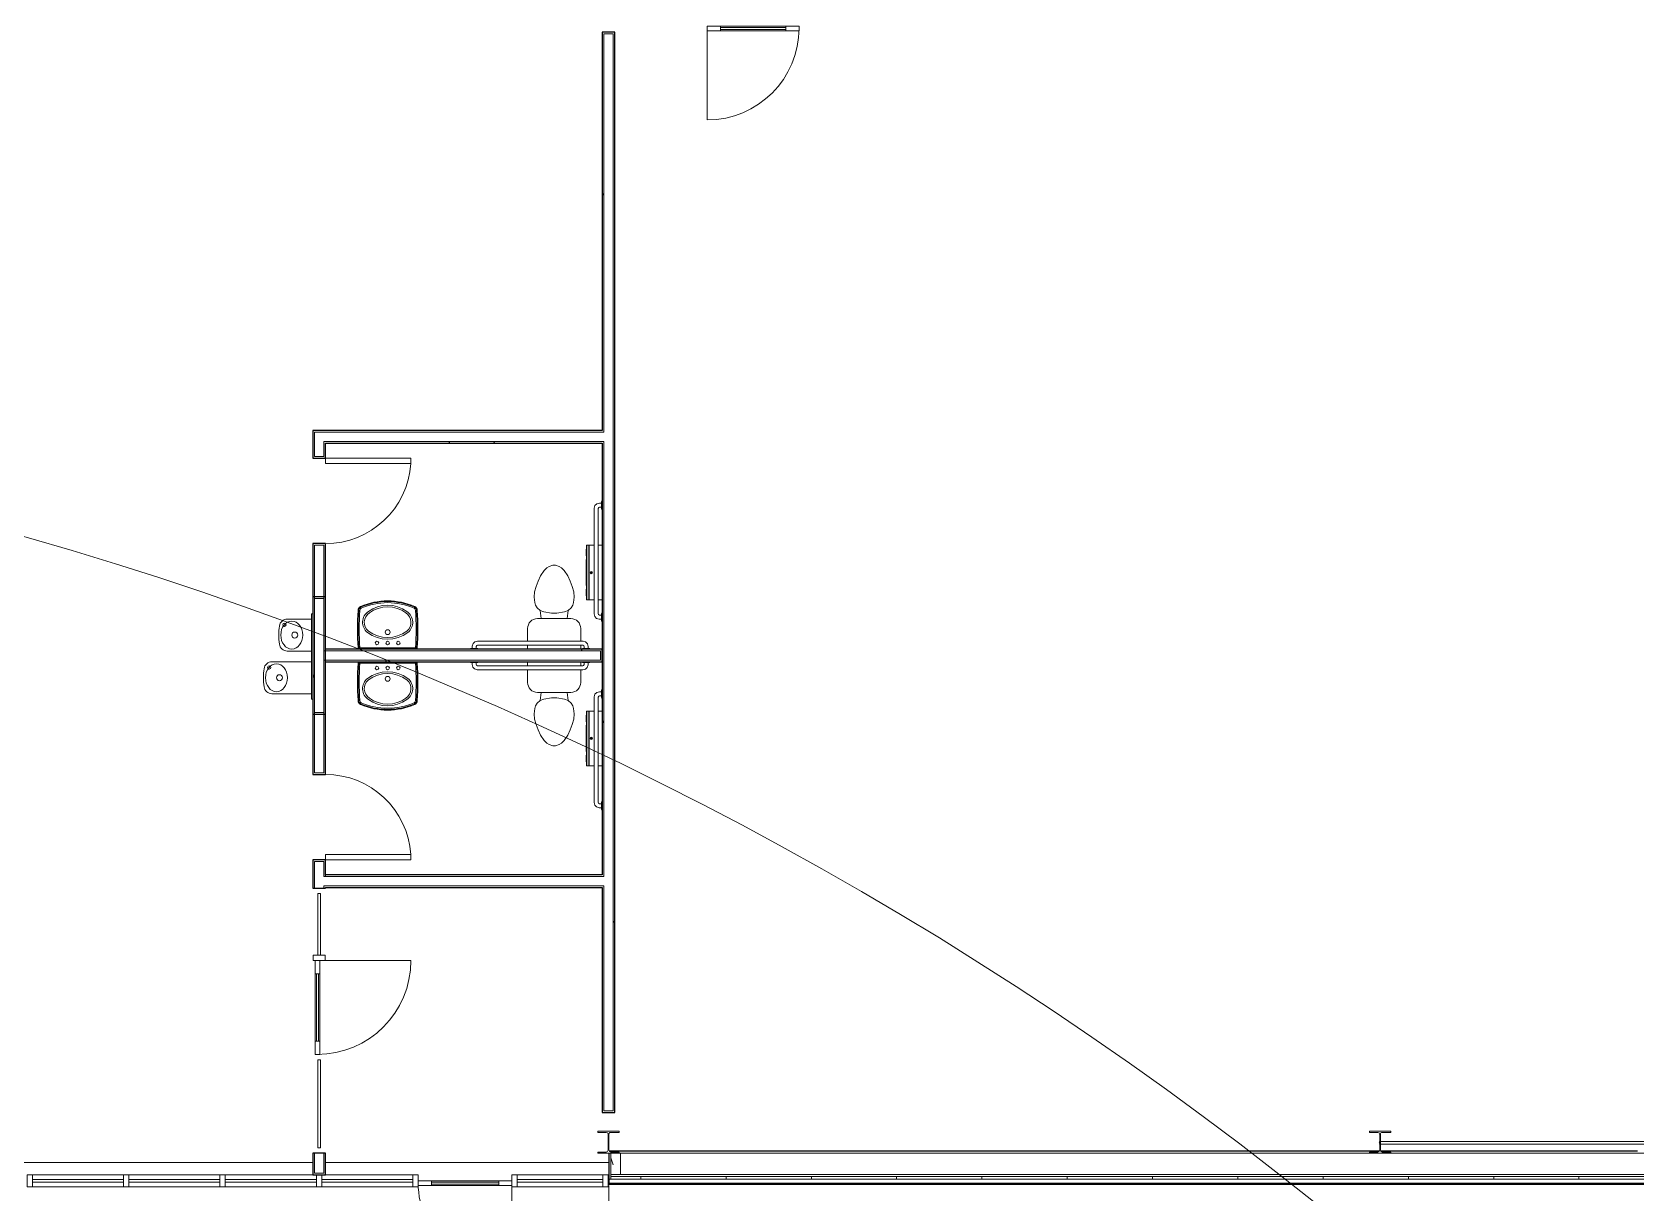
# Model space of a CAD drawing. Header units: inches. Extents: x 1 to 27263, y -26002 to 5769.
# Drawn here: x 24028 to 24629, y -22802 to -22367 of the extents above; entities that cross this region are included whole.
import ezdxf

# ---------------------------------------------------------------- set-up
doc = ezdxf.new("R2010")
doc.units = ezdxf.units.IN
doc.header["$MEASUREMENT"] = 0
for name, color, linetype, lineweight in [('A-DOOR', 31, 'Continuous', 9), ('A-FLOR', 192, 'Continuous', 9), ('A-GLAZ-CURT', 52, 'Continuous', 9), ('A-GLAZ-CWMG', 51, 'Continuous', 9), ('A-WALL', 113, 'Continuous', 9), ('A-WALL-PATT', 111, 'Continuous', 25), ('Conc', 7, 'Continuous', 9), ('G-ANNO-TEXT', 231, 'Continuous', 9), ('I-WALL', 2, 'Continuous', 9), ('L-SITE-WALL', 31, 'Continuous', 9), ('P-SANR-FIXT', 6, 'Continuous', 9), ('Q-SPCQ', 91, 'Continuous', 9), ('S-BEAM', 12, 'Continuous', 9), ('S-COLS', 52, 'Continuous', 9)]:
    doc.layers.add(name, color=color, linetype=linetype, lineweight=lineweight)
pattern_1 = [(0, (0, 0), (81.92, 20.48), [3.379, -58.061, 3.379, -58.061, -327.68]), (0, (0, 0), (81.92, 20.48), [-122.88, 3.379, -119.501, 3.379, -58.061, -143.36]), (0, (0, 0), (81.92, 20.48), [-307.2, 3.379, -37.581, 3.379, -99.021]), (120, (30.72, 10.24), (-58.6962, 60.704801), [3.379, -58.061, 3.379, -58.061, -327.68]), (120, (30.72, 10.24), (-58.6962, 60.704801), [-122.88, 3.379, -119.501, 3.379, -58.061, -143.36]), (120, (30.72, 10.24), (-58.6962, 60.704801), [-307.2, 3.379, -37.581, 3.379, -99.021]), (240, (40.96, 51.2), (-23.2238, -81.184801), [3.379, -58.061, 3.379, -58.061, -327.68]), (240, (40.96, 51.2), (-23.2238, -81.184801), [-122.88, 3.379, -119.501, 3.379, -58.061, -143.36]), (240, (40.96, 51.2), (-23.2238, -81.184801), [-307.2, 3.379, -37.581, 3.379, -99.021])]

# ---------------------------------------------------------------- blocks, each defined once
blk = doc.blocks.new('Toilet-Domestic-3D - Toilet-Domestic-3D-3240-Site Plan - Phase 1')
at = {"layer": 'P-SANR-FIXT', "color": 7}
for p, q in [((-9.98, 17.95), (-9.98, 19.48)), ((9.98, 19.48), (9.98, 17.98)), ((-9.98, 11.75), (-9.98, 16.5)), ((9.98, 16.48), (9.98, 11.75)), ((6.25, 8.02), (-6.25, 8.02)), ((-4.86, 8.02), (-5.21, 5)), ((4.86, 8.02), (5.21, 5)), ((-7.41, 1), (-7.5, 0)), ((-7.5, 0), (-7.33, -1.99)), ((-7.24, 2), (-7.41, 1)), ((-6.97, 3), (-7.24, 2)), ((-6.4, 4), (-6.97, 3)), ((-5.21, 5), (-6.4, 4)), ((-3.84, 5.5), (-5.21, 5)), ((-1, 6), (-3.84, 5.5)), ((1, 6), (-1, 6)), ((3.84, 5.5), (1, 6)), ((5.21, 5), (3.84, 5.5)), ((6.4, 4), (5.21, 5)), ((6.97, 3), (6.4, 4)), ((7.24, 2), (6.97, 3)), ((7.41, 1), (7.24, 2)), ((7.33, -1.99), (7.5, 0)), ((7.5, 0), (7.41, 1)), ((-7.33, -1.99), (-6.79, -4)), ((-6.79, -4), (-6.06, -6)), ((-6.06, -6), (-5.13, -8)), ((5.13, -8), (6.06, -6)), ((6.06, -6), (6.79, -4)), ((6.79, -4), (7.33, -1.99)), ((-5.13, -8), (-3.74, -10)), ((-3.74, -10), (-2.74, -11)), ((-2.74, -11), (-1.87, -11.5)), ((-1.87, -11.5), (-0.5, -12)), ((-0.5, -12), (0.5, -12)), ((0.5, -12), (1.87, -11.5)), ((1.87, -11.5), (2.74, -11)), ((2.74, -11), (3.74, -10)), ((3.74, -10), (5.13, -8))]:
    blk.add_line(p, q, dxfattribs=at)
for centre, start, end in [((-6.25, 11.75), 180, 270), ((6.25, 11.75), 270, 360)]:
    blk.add_arc(centre, 3.73, start, end, dxfattribs=at)
blk = doc.blocks.new('Sink-Bathroom-Kohler-Pinoir-2035-8 - Vitreous_China-0-White-3242-Site Plan - Phase 1')
at = {"layer": 'P-SANR-FIXT', "color": 7}
for p, q in [((24149.93, -22602.99), (24149.93, -22603.49)), ((24150.18, -22603.5), (24150.18, -22602.99)), ((24150.6, -22602.99), (24150.6, -22603.51)), ((24150.6, -22603.32), (24161.05, -22603.34)), ((24161.05, -22603.51), (24150.6, -22603.51)), ((24161.05, -22603.34), (24171.5, -22603.32)), ((24171.5, -22603.51), (24161.05, -22603.51)), ((24171.5, -22603.51), (24171.5, -22602.99)), ((24171.91, -22602.99), (24171.91, -22603.5)), ((24172.17, -22603.49), (24172.17, -22602.99))]:
    blk.add_line(p, q, dxfattribs=at)
for centre, radius, start, end in [((24256.28, -22610.52), 106.58, 176.2165, 183.78169), ((24256.28, -22610.52), 106.33, 176.21195, 183.78649), ((24256.28, -22610.52), 105.91, 176.20455, 183.79545), ((24161.05, -22619.57), 12.82, 53.57252, 126.42748), ((24161.05, -22619.57), 12.18, 53.65076, 126.34924), ((24157.05, -22605.31), 0.692, 0, 180), ((24157.05, -22605.31), 0.692, 180, 0), ((24161.05, -22605.3), 0.69, 0, 180), ((24161.05, -22605.3), 0.69, 180, 0), ((24165.05, -22605.3), 0.69, 0, 180), ((24165.05, -22605.3), 0.69, 180, 0), ((24065.82, -22610.52), 105.91, 356.20455, 3.79545), ((24065.82, -22610.52), 106.33, 356.21461, 3.78805), ((24065.82, -22610.52), 106.58, 356.21998, 3.7835), ((24156.54, -22613.04), 4.9, 129.36336, 236.44856), ((24156.54, -22613.04), 4.26, 129.57747, 236.64415), ((24161.05, -22609.37), 0.934, 0, 180), ((24161.05, -22609.37), 0.934, 180, 0), ((24165.55, -22613.04), 4.26, 303.35585, 50.42253), ((24165.55, -22613.04), 4.9, 303.55144, 50.63664), ((24151.47, -22617.55), 1.54, 179.96548, 246.03955), ((24151.47, -22617.55), 1.29, 179.60353, 246.01235), ((24151.47, -22617.55), 0.875, 178.70728, 245.94466), ((24161.05, -22595.69), 25.41, 246.32584, 293.66977), ((24161.05, -22595.69), 25.15, 246.32735, 293.66977), ((24161.05, -22595.69), 24.74, 246.33023, 293.66977), ((24161.05, -22607.28), 12.2, 233.76827, 306.23173), ((24161.05, -22607.28), 11.57, 233.69309, 306.30691), ((24170.63, -22617.56), 0.862, 293.66977, 1.92173), ((24170.63, -22617.56), 1.28, 293.66977, 0.90352), ((24170.63, -22617.56), 1.53, 293.66977, 0.49426)]:
    blk.add_arc(centre, radius, start, end, dxfattribs=at)
blk = doc.blocks.new('Drinking_Fountain-Haws_Corporation-Wall_Mounted_1119 - 1119-11062-Site Plan - Phase 1')
at = {"layer": 'P-SANR-FIXT', "color": 7}
for p, q in [((13.07, 19.5), (13.07, 4.7)), ((25.07, 4.7), (25.07, 19.5)), ((29.07, 13.75), (29.07, 4.7)), ((41.07, 4.7), (41.07, 13.75)), ((43.07, 4.7), (11.07, 4.7)), ((11.07, 4.7), (11.07, 4.2)), ((43.07, 4.2), (43.07, 4.7))]:
    blk.add_line(p, q, dxfattribs=at)
for centre, radius in [((22.94, 20.55), 0.625), ((19.07, 16.69), 1.13), ((35.07, 10.94), 1.13), ((38.94, 14.82), 0.625)]:
    blk.add_circle(centre, radius, dxfattribs=at)
for centre, radius, start, end in [((16.07, 19.5), 3, 97.57756, 180), ((19.07, -3.05), 25.75, 82.42244, 97.57756), ((22.07, 19.5), 3, 360, 82.42244), ((32.07, 13.75), 3, 97.57756, 180), ((35.07, -8.8), 25.75, 82.42244, 97.57756), ((38.07, 13.75), 3, 360, 82.42244)]:
    blk.add_arc(centre, radius, start, end, dxfattribs=at)
for centre, ratio in [((19.07, 17.82), 0.786373), ((35.07, 12.07), 0.786365)]:
    blk.add_ellipse(centre, major_axis=(-5.25, 0), ratio=ratio, dxfattribs=at)
blk = doc.blocks.new('Toilet-Domestic-3D - Toilet-Domestic-3D-V40-Site Plan - Phase 1')
at = {"layer": 'P-SANR-FIXT', "color": 7}
for p, q in [((-6.06, 6), (-5.13, 8)), ((-5.13, 8), (-3.74, 10)), ((-3.74, 10), (-2.74, 11)), ((-2.74, 11), (-1.87, 11.5)), ((-1.87, 11.5), (-0.5, 12)), ((-0.5, 12), (0.5, 12)), ((0.5, 12), (1.87, 11.5)), ((1.87, 11.5), (2.74, 11)), ((2.74, 11), (3.74, 10)), ((3.74, 10), (5.13, 8)), ((5.13, 8), (6.06, 6)), ((-7.5, 0), (-7.33, 1.99)), ((-7.33, 1.99), (-6.79, 4)), ((-6.79, 4), (-6.06, 6)), ((6.06, 6), (6.79, 4)), ((6.79, 4), (7.33, 1.99)), ((7.33, 1.99), (7.5, 0)), ((-7.41, -1), (-7.5, 0)), ((-7.24, -2), (-7.41, -1)), ((-6.97, -3), (-7.24, -2)), ((-6.4, -4), (-6.97, -3)), ((-5.21, -5), (-6.4, -4)), ((-3.84, -5.5), (-5.21, -5)), ((-4.86, -8.02), (-5.21, -5)), ((-1, -6), (-3.84, -5.5)), ((1, -6), (-1, -6)), ((3.84, -5.5), (1, -6)), ((5.21, -5), (3.84, -5.5)), ((4.86, -8.02), (5.21, -5)), ((6.4, -4), (5.21, -5)), ((6.97, -3), (6.4, -4)), ((7.24, -2), (6.97, -3)), ((7.41, -1), (7.24, -2)), ((7.5, 0), (7.41, -1)), ((-9.98, -11.75), (-9.98, -16.5)), ((6.25, -8.02), (-6.25, -8.02)), ((9.98, -16.48), (9.98, -11.75)), ((-9.98, -17.95), (-9.98, -19.48)), ((9.98, -19.48), (9.98, -17.98))]:
    blk.add_line(p, q, dxfattribs=at)
for centre, start, end in [((-6.25, -11.75), 90, 180), ((6.25, -11.75), 0, 90)]:
    blk.add_arc(centre, 3.73, start, end, dxfattribs=at)
blk = doc.blocks.new('Sink-Bathroom-Kohler-Pinoir-2035-8 - Vitreous_China-0-White-11071-Site Plan - Phase 1')
at = {"layer": 'P-SANR-FIXT', "color": 7}
for p, q in [((24149.93, -22598.24), (24149.93, -22597.74)), ((24150.18, -22597.73), (24150.18, -22598.24)), ((24150.6, -22598.24), (24150.6, -22597.72)), ((24161.05, -22597.72), (24150.6, -22597.72)), ((24150.6, -22597.91), (24161.05, -22597.89)), ((24171.5, -22597.72), (24161.05, -22597.72)), ((24161.05, -22597.89), (24171.5, -22597.91)), ((24171.5, -22597.72), (24171.5, -22598.24)), ((24171.91, -22598.24), (24171.91, -22597.73)), ((24172.17, -22597.74), (24172.17, -22598.24))]:
    blk.add_line(p, q, dxfattribs=at)
for centre, radius, start, end in [((24151.47, -22583.68), 1.54, 113.96045, 180.03452), ((24151.47, -22583.68), 1.29, 113.98765, 180.39647), ((24151.47, -22583.68), 0.875, 114.05534, 181.29272), ((24161.05, -22605.54), 25.41, 66.33023, 113.67416), ((24161.05, -22605.54), 25.15, 66.33023, 113.67265), ((24161.05, -22605.54), 24.74, 66.33023, 113.66977), ((24161.05, -22593.95), 12.2, 53.76827, 126.23173), ((24161.05, -22593.95), 11.57, 53.69309, 126.30691), ((24170.63, -22583.67), 0.862, 358.07827, 66.33023), ((24170.63, -22583.67), 1.28, 359.09648, 66.33023), ((24170.63, -22583.67), 1.53, 359.50574, 66.33023), ((24256.28, -22590.71), 106.58, 176.21831, 183.7835), ((24256.28, -22590.71), 106.33, 176.21351, 183.78805), ((24256.28, -22590.71), 105.91, 176.20455, 183.79545), ((24156.54, -22588.19), 4.9, 123.55144, 230.63664), ((24156.54, -22588.19), 4.26, 123.35585, 230.42253), ((24165.55, -22588.19), 4.26, 309.57747, 56.64415), ((24165.55, -22588.19), 4.9, 309.36336, 56.44856), ((24065.82, -22590.71), 105.91, 356.20455, 3.79545), ((24065.82, -22590.71), 106.33, 356.21195, 3.78539), ((24065.82, -22590.71), 106.58, 356.2165, 3.78002), ((24161.05, -22581.66), 12.82, 233.57252, 306.42748), ((24161.05, -22581.66), 12.18, 233.65076, 306.34924), ((24157.05, -22595.92), 0.692, 0, 180), ((24161.05, -22591.87), 0.934, 0, 180), ((24161.05, -22591.87), 0.934, 180, 0), ((24161.05, -22595.93), 0.69, 0, 180), ((24165.05, -22595.93), 0.69, 0, 180), ((24157.05, -22595.92), 0.692, 180, 0), ((24161.05, -22595.93), 0.69, 180, 0), ((24165.05, -22595.93), 0.69, 180, 0)]:
    blk.add_arc(centre, radius, start, end, dxfattribs=at)
blk = doc.blocks.new('817_Grab_Bars - 8170-001420-V43-Site Plan - Phase 1')
at = {"layer": 'Q-SPCQ', "color": 7}
for p, q in [((25445.95, -22632.3), (25445.95, -22632.58)), ((25447.52, -22632.58), (25446.16, -22632.58)), ((25446.77, -22632.58), (25446.77, -22633.3)), ((25448.87, -22632.58), (25447.52, -22632.58)), ((25448.27, -22633.3), (25448.27, -22632.58)), ((25488.27, -22633.8), (25448.77, -22633.8)), ((25448.77, -22635.3), (25488.27, -22635.3)), ((25449.08, -22632.58), (25449.08, -22632.3)), ((25487.95, -22632.3), (25487.95, -22632.58)), ((25489.52, -22632.58), (25488.16, -22632.58)), ((25488.77, -22632.58), (25488.77, -22633.3)), ((25490.87, -22632.58), (25489.52, -22632.58)), ((25490.27, -22633.3), (25490.27, -22632.58)), ((25491.08, -22632.58), (25491.08, -22632.3))]:
    blk.add_line(p, q, dxfattribs=at)
at = {"layer": 'Q-SPCQ', "color": 7, "flags": 128}
for points in [[(25446.77, -22633.3), (25447.01, -22634.26), (25447.69, -22634.99), (25448.63, -22635.3), (25448.77, -22635.3)], [(25448.77, -22633.8), (25448.34, -22633.57), (25448.27, -22633.3)], [(25488.27, -22635.3), (25489.23, -22635.06), (25489.95, -22634.38), (25490.26, -22633.44), (25490.27, -22633.3)], [(25488.77, -22633.3), (25488.54, -22633.72), (25488.27, -22633.8)]]:
    blk.add_lwpolyline(points, dxfattribs=at)
blk = doc.blocks.new('817_Grab_Bars - 8170-001420-V44-Site Plan - Phase 1')
at = {"layer": 'Q-SPCQ', "color": 7}
for p, q in [((25532.45, -22558.3), (25532.45, -22558.58)), ((25534.02, -22558.58), (25532.66, -22558.58)), ((25533.27, -22558.58), (25533.27, -22559.3)), ((25535.37, -22558.58), (25534.02, -22558.58)), ((25534.77, -22559.3), (25534.77, -22558.58)), ((25535.58, -22558.58), (25535.58, -22558.3)), ((25574.45, -22558.3), (25574.45, -22558.58)), ((25576.02, -22558.58), (25574.66, -22558.58)), ((25575.27, -22558.58), (25575.27, -22559.3)), ((25577.37, -22558.58), (25576.02, -22558.58)), ((25576.77, -22559.3), (25576.77, -22558.58)), ((25577.58, -22558.58), (25577.58, -22558.3)), ((25574.77, -22559.8), (25535.27, -22559.8)), ((25535.27, -22561.3), (25574.77, -22561.3))]:
    blk.add_line(p, q, dxfattribs=at)
at = {"layer": 'Q-SPCQ', "color": 7, "flags": 128}
for points in [[(25533.27, -22559.3), (25533.51, -22560.26), (25534.19, -22560.99), (25535.13, -22561.3), (25535.27, -22561.3)], [(25535.27, -22559.8), (25534.84, -22559.57), (25534.77, -22559.3)], [(25574.77, -22561.3), (25575.73, -22561.06), (25576.45, -22560.38), (25576.76, -22559.44), (25576.77, -22559.3)], [(25575.27, -22559.3), (25575.04, -22559.72), (25574.77, -22559.8)]]:
    blk.add_lwpolyline(points, dxfattribs=at)
blk = doc.blocks.new('Dispenser-Toilet_Tissue-Frost_Products_LTD_-Jumbo-169 - Steel-Brushed-Stainless_Steel-V56-Site Plan - Phase 1')
at = {"layer": 'Q-SPCQ', "color": 10, "lineweight": 13}
for p, q in [((24235.66, -22559.4), (24235.66, -22560.75)), ((24235.82, -22559.24), (24235.82, -22579.74)), ((24236.58, -22559.24), (24235.82, -22559.24)), ((24236.58, -22559.3), (24236.58, -22559.24)), ((24236.58, -22579.68), (24236.58, -22559.3)), ((24236.62, -22559.3), (24236.58, -22559.3)), ((24236.62, -22559.3), (24236.62, -22579.68)), ((24236.68, -22579.74), (24236.68, -22559.24)), ((24238.54, -22559.24), (24236.68, -22559.24)), ((24241.52, -22559.24), (24239.99, -22559.24)), ((24235.56, -22560.91), (24235.56, -22563.08)), ((24235.56, -22564.74), (24235.56, -22574.24)), ((24235.66, -22560.75), (24235.66, -22578.23)), ((24235.66, -22563.24), (24235.66, -22564.55)), ((24237.28, -22569.45), (24237.28, -22569.53)), ((24237.61, -22569.45), (24237.28, -22569.45)), ((24237.28, -22569.53), (24237.61, -22569.53)), ((24237.61, -22569.53), (24237.61, -22569.45)), ((24235.56, -22575.89), (24235.56, -22578.07)), ((24235.66, -22574.43), (24235.66, -22575.73)), ((24235.66, -22578.23), (24235.66, -22579.58)), ((24235.82, -22579.74), (24236.58, -22579.74)), ((24236.58, -22579.74), (24236.58, -22579.68)), ((24236.58, -22579.68), (24236.62, -22579.68)), ((24236.68, -22579.74), (24238.55, -22579.74)), ((24239.99, -22579.74), (24241.52, -22579.74))]:
    blk.add_line(p, q, dxfattribs=at)
for radius in [0.438, 0.357]:
    blk.add_circle((24237.43, -22569.49), radius, dxfattribs=at)
for centre, radius, start, end in [((24235.82, -22559.4), 0.16, 90, 179.00189), ((24236.68, -22559.3), 0.0601, 90, 177.31847), ((24235.74, -22560.91), 0.18, 116.3878, 180), ((24235.67, -22562.47), 0.118, 97.64311, 169.1884), ((24235.71, -22562.46), 0.151, 182.67904, 250.36528), ((24235.74, -22562.49), 0.18, 180, 243.60843), ((24235.71, -22562.49), 0.151, 183.16673, 250.37261), ((24235.67, -22563.07), 0.119, 98.48049, 169.95986), ((24235.71, -22563.06), 0.151, 182.67904, 250.36593), ((24235.71, -22563.07), 0.151, 182.67904, 250.36593), ((24235.74, -22563.08), 0.18, 180, 243.6122), ((24235.78, -22564.74), 0.22, 123.05573, 180), ((24235.78, -22574.24), 0.22, 180, 236.94427), ((24235.74, -22575.89), 0.18, 116.3878, 180), ((24235.71, -22575.9), 0.151, 109.63407, 177.32096), ((24235.71, -22575.91), 0.151, 109.63407, 177.32096), ((24235.67, -22575.91), 0.119, 190.04014, 261.51951), ((24235.74, -22576.48), 0.18, 116.3878, 180), ((24235.71, -22576.49), 0.151, 109.63407, 176.83311), ((24235.71, -22576.52), 0.151, 109.63407, 177.32096), ((24235.67, -22576.51), 0.118, 190.8116, 262.35689), ((24235.74, -22578.07), 0.18, 180, 243.6122), ((24235.82, -22579.58), 0.16, 180, 270), ((24236.68, -22579.68), 0.06, 180, 270)]:
    blk.add_arc(centre, radius, start, end, dxfattribs=at)
blk = doc.blocks.new('Dispenser-Toilet_Tissue-Frost_Products_LTD_-Jumbo-169 - Steel-Brushed-Stainless_Steel-V47-Site Plan - Phase 1')
at = {"layer": 'Q-SPCQ', "color": 10, "lineweight": 13}
for p, q in [((25540.52, -22595.3), (25540.52, -22596.84)), ((25561.01, -22596.83), (25561.01, -22595.3)), ((25540.52, -22598.28), (25540.52, -22600.14)), ((25561.01, -22600.14), (25540.52, -22600.14)), ((25540.57, -22600.23), (25540.52, -22600.23)), ((25540.52, -22600.23), (25540.52, -22601)), ((25540.52, -22601), (25561.01, -22601)), ((25540.57, -22600.2), (25560.95, -22600.2)), ((25540.57, -22600.2), (25540.57, -22600.23)), ((25560.95, -22600.23), (25540.57, -22600.23)), ((25540.67, -22601.16), (25542.03, -22601.16)), ((25542.03, -22601.16), (25559.5, -22601.16)), ((25542.19, -22601.26), (25544.36, -22601.26)), ((25544.52, -22601.16), (25545.83, -22601.16)), ((25546.01, -22601.26), (25555.52, -22601.26)), ((25550.72, -22599.21), (25550.72, -22599.54)), ((25550.81, -22599.21), (25550.72, -22599.21)), ((25550.72, -22599.54), (25550.81, -22599.54)), ((25550.81, -22599.54), (25550.81, -22599.21)), ((25555.7, -22601.16), (25557.01, -22601.16)), ((25557.17, -22601.26), (25559.34, -22601.26)), ((25559.5, -22601.16), (25560.85, -22601.16)), ((25560.95, -22600.23), (25560.95, -22600.2)), ((25561.01, -22600.23), (25560.95, -22600.23)), ((25561.01, -22600.14), (25561.01, -22598.28)), ((25561.01, -22601), (25561.01, -22600.23))]:
    blk.add_line(p, q, dxfattribs=at)
for radius in [0.438, 0.358]:
    blk.add_circle((25550.76, -22599.38), radius, dxfattribs=at)
for centre, radius, start, end in [((25540.58, -22600.14), 0.0601, 180, 267.31847), ((25540.68, -22601), 0.16, 180, 269.00189), ((25542.19, -22601.08), 0.18, 206.3878, 270), ((25543.74, -22601.15), 0.118, 187.64311, 259.1884), ((25543.74, -22601.11), 0.151, 272.67904, 340.36528), ((25543.77, -22601.08), 0.18, 270, 333.60843), ((25543.76, -22601.11), 0.151, 273.16673, 340.37261), ((25544.34, -22601.15), 0.119, 188.48049, 259.95986), ((25544.34, -22601.11), 0.151, 272.67904, 340.36593), ((25544.35, -22601.11), 0.151, 272.67904, 340.36593), ((25544.36, -22601.08), 0.18, 270, 333.6122), ((25546.01, -22601.04), 0.22, 213.05573, 270), ((25555.52, -22601.04), 0.22, 270, 326.94427), ((25557.17, -22601.08), 0.18, 206.3878, 270), ((25557.18, -22601.11), 0.151, 199.63407, 267.32096), ((25557.19, -22601.11), 0.151, 199.63407, 267.32096), ((25557.19, -22601.15), 0.119, 280.04014, 351.51951), ((25557.76, -22601.08), 0.18, 206.3878, 270), ((25557.77, -22601.11), 0.151, 199.63407, 266.83311), ((25557.79, -22601.11), 0.151, 199.63407, 267.32096), ((25557.79, -22601.15), 0.118, 280.8116, 352.35689), ((25559.34, -22601.08), 0.18, 270, 333.6122), ((25560.85, -22601), 0.16, 270, 0), ((25560.95, -22600.14), 0.06, 270, 0)]:
    blk.add_arc(centre, radius, start, end, dxfattribs=at)
blk = doc.blocks.new('Locker Rooms and Restrooms_rvt-1-Site Plan - Phase 1')
at = {"layer": 'A-WALL-PATT', "lineweight": 9}
h = blk.add_hatch(dxfattribs=at)
h.set_pattern_fill('FP_9', style=0, pattern_type=2)
h.set_pattern_definition(pattern_1)
h.paths.add_polyline_path([(24132.95, -22622.62), (24137.08, -22622.62), (24137.08, -22621.99), (24133.58, -22621.99), (24133.58, -22579.24), (24137.08, -22579.24), (24137.08, -22578.62), (24132.95, -22578.62)], flags=0)
h = blk.add_hatch(dxfattribs=at)
h.set_pattern_fill('FP_9', style=0, pattern_type=2)
h.set_pattern_definition(pattern_1)
h.paths.add_polyline_path([(24241.52, -22598.87), (24241.52, -22598.24), (24137.7, -22598.24), (24137.7, -22598.87), (24240.89, -22598.87)], flags=0)
h = blk.add_hatch(dxfattribs=at)
h.set_pattern_fill('FP_9', style=0, pattern_type=2)
h.set_pattern_definition(pattern_1)
h.paths.add_polyline_path([(24222.3, -22602.99), (24241.52, -22602.99), (24241.52, -22598.87), (24240.89, -22598.87), (24240.89, -22602.37), (24137.7, -22602.37), (24137.7, -22602.99), (24195.58, -22602.99)], flags=0)
at = {"layer": 'A-WALL', "color": 7}
for p, q in [((24137.08, -22579.24), (24133.58, -22579.24)), ((24133.58, -22579.24), (24133.58, -22621.99)), ((24137.08, -22579.24), (24137.08, -22598.87)), ((24137.08, -22598.87), (24137.7, -22598.87)), ((24137.7, -22598.87), (24240.89, -22598.87)), ((24240.89, -22602.37), (24240.89, -22598.87)), ((24137.08, -22602.37), (24137.08, -22621.99)), ((24137.08, -22602.37), (24137.7, -22602.37)), ((24137.7, -22602.37), (24240.89, -22602.37)), ((24133.58, -22621.99), (24137.08, -22621.99))]:
    blk.add_line(p, q, dxfattribs=at)
at = {"layer": 'I-WALL', "color": 250, "lineweight": 25}
for p, q in [((24133.58, -22578.62), (24132.95, -22578.62)), ((24132.95, -22578.62), (24132.95, -22622.62)), ((24137.08, -22578.62), (24133.58, -22578.62)), ((24137.7, -22578.62), (24137.08, -22578.62)), ((24137.7, -22598.24), (24137.7, -22578.62)), ((24241.52, -22598.24), (24137.7, -22598.24)), ((24241.52, -22598.87), (24241.52, -22598.24)), ((24241.52, -22602.37), (24241.52, -22598.87)), ((24137.7, -22622.62), (24137.7, -22602.99)), ((24137.7, -22602.99), (24241.52, -22602.99)), ((24241.52, -22602.99), (24241.52, -22602.37)), ((24132.95, -22622.62), (24133.58, -22622.62)), ((24133.58, -22622.62), (24137.08, -22622.62)), ((24137.08, -22622.62), (24137.7, -22622.62))]:
    blk.add_line(p, q, dxfattribs=at)
at = {"lineweight": 9}
for name, p, rotation in [('817_Grab_Bars - 8170-001420-V44-Site Plan - Phase 1', (46799.82, 2989.77), 269.9999999999996), ('Drinking_Fountain-Haws_Corporation-Wall_Mounted_1119 - 1119-11062-Site Plan - Phase 1', (24137.15, -22628.03), 90), ('817_Grab_Bars - 8170-001420-V43-Site Plan - Phase 1', (49683.03, -45230.54), 180), ('817_Grab_Bars - 8170-001420-V44-Site Plan - Phase 1', (46799.82, 2919.02), 269.9999999999996), ('Dispenser-Toilet_Tissue-Frost_Products_LTD_-Jumbo-169 - Steel-Brushed-Stainless_Steel-V47-Site Plan - Phase 1', (46836.82, 2919.02), 269.9999999999996)]:
    blk.add_blockref(name, p, dxfattribs=dict(at, rotation=rotation))
for name, p in [('Dispenser-Toilet_Tissue-Frost_Products_LTD_-Jumbo-169 - Steel-Brushed-Stainless_Steel-V56-Site Plan - Phase 1', (0, 0)), ('Toilet-Domestic-3D - Toilet-Domestic-3D-V40-Site Plan - Phase 1', (24223.52, -22578.76)), ('Sink-Bathroom-Kohler-Pinoir-2035-8 - Vitreous_China-0-White-11071-Site Plan - Phase 1', (0, 0)), ('Sink-Bathroom-Kohler-Pinoir-2035-8 - Vitreous_China-0-White-3242-Site Plan - Phase 1', (0, 0)), ('817_Grab_Bars - 8170-001420-V43-Site Plan - Phase 1', (-1254, 29.31)), ('Toilet-Domestic-3D - Toilet-Domestic-3D-3240-Site Plan - Phase 1', (24223.52, -22622.47))]:
    blk.add_blockref(name, p, dxfattribs=at)
blk = doc.blocks.new('Struct_Xcel_Sports Complex_rvt-1-Site Plan - Phase 1')
at = {"layer": 'A-FLOR', "color": 7}
for p, q in [((24132.95, -22790.8), (23954.27, -22790.8)), ((24244.02, -22790.8), (24137.7, -22790.8))]:
    blk.add_line(p, q, dxfattribs=at)
at = {"layer": 'L-SITE-WALL', "color": 7}
for p, q in [((23954.27, -22790.8), (24132.95, -22790.8)), ((24137.7, -22790.8), (24244.02, -22790.8)), ((24244.02, -22798.8), (24243.77, -22798.8))]:
    blk.add_line(p, q, dxfattribs=at)
blk = doc.blocks.new('W-Wide Flange-Column - B2_F-V4-Site Plan - Phase 1')
at = {"layer": 'S-COLS', "lineweight": 15}
for p, q in [((4, 4.13), (-4, 4.13)), ((-4, 4.13), (-4, 3.69)), ((-4, 3.69), (-0.84, 3.69)), ((-0.14, 3), (-0.14, -3)), ((0.14, -3), (0.14, 3)), ((0.84, 3.69), (4, 3.69)), ((4, 3.69), (4, 4.13)), ((-0.84, -3.69), (-4, -3.69)), ((-4, -3.69), (-4, -4.12)), ((-4, -4.12), (4, -4.12)), ((4, -3.69), (0.84, -3.69)), ((4, -4.12), (4, -3.69))]:
    blk.add_line(p, q, dxfattribs=at)
for centre, start, end in [((-0.84, 3), 0, 90), ((0.84, 3), 90, 180), ((-0.84, -3), 270, 0), ((0.84, -3), 180, 270)]:
    blk.add_arc(centre, 0.691, start, end, dxfattribs=at)
blk = doc.blocks.new('W-Wide Flange-Column - B2_F-V11-Site Plan - Phase 1')
at = {"layer": 'S-COLS', "lineweight": 15}
for p, q in [((-4, 4.13), (-4, 3.69)), ((-4, 3.69), (-0.84, 3.69)), ((-0.14, 3), (-0.14, 0.73)), ((0.14, 0.59), (0.14, 3)), ((0.84, 3.69), (4, 3.69)), ((4, 3.69), (4, 4.13)), ((-0.84, -3.69), (-4, -3.69)), ((-4, -3.69), (-4, -4.12)), ((-4, -4.12), (4, -4.12)), ((-0.14, -0.27), (-0.14, -3)), ((0.14, -3), (0.14, -0.04)), ((4, -3.69), (0.84, -3.69)), ((4, -4.12), (4, -3.69))]:
    blk.add_line(p, q, dxfattribs=at)
for centre, start, end in [((-0.84, 3), 0, 90), ((0.84, 3), 90, 180), ((-0.84, -3), 270, 0), ((0.84, -3), 180, 270)]:
    blk.add_arc(centre, 0.691, start, end, dxfattribs=at)
blk = doc.blocks.new('System Panel - Exterior Glazing-1307209-Site Plan - Phase 1')
at = {"layer": 'A-GLAZ-CURT'}
for p, q in [((16.03125, -0.25), (-16.03125, -0.25)), ((-16.03125, -0.25), (-16.03125, -1.25)), ((-16.03125, -1.25), (-16.03125, -0.25)), ((16.03125, -0.25), (-16.03125, -0.25)), ((-16.03125, -1.25), (16.03125, -1.25)), ((-16.03125, -1.25), (16.03125, -1.25)), ((16.03125, -1.25), (16.03125, -0.25)), ((16.03125, -0.25), (16.03125, -1.25))]:
    blk.add_line(p, q, dxfattribs=at)
blk = doc.blocks.new('Door_Single_Storefront - one-1307210-Site Plan - Phase 1')
at = {"layer": 'A-DOOR'}
for p, q in [((-17.59375, 35.1875), (-17.59375, 0)), ((-12.59375, 1), (-17.59375, 1)), ((-17.59375, 1), (-17.59375, -0.75)), ((-12.59375, -0.75), (-12.59375, 1)), ((-12.59375, 1), (12.59375, 1)), ((12.59375, 0.5), (-12.59375, 0.5)), ((-12.59375, 0.5), (-12.59375, -0.25)), ((17.59375, 1), (12.59375, 1)), ((12.59375, 1), (12.59375, -0.75)), ((12.59375, -0.25), (12.59375, 0.5)), ((17.59375, -0.75), (17.59375, 1)), ((-17.59375, -0.75), (-12.59375, -0.75)), ((-12.59375, -0.25), (12.59375, -0.25)), ((12.59375, -0.75), (-12.59375, -0.75)), ((12.59375, -0.75), (17.59375, -0.75))]:
    blk.add_line(p, q, dxfattribs=at)
blk.add_arc((-17.59375, 0), 35.1875, 360, 90, dxfattribs=at)
blk = doc.blocks.new('System Panel - Exterior Glazing-827433-Site Plan - Phase 1')
at = {"layer": 'A-GLAZ-CURT'}
for p, q in [((17.09375, -0.25), (-17.09375, -0.25)), ((-17.09375, -0.25), (-17.09375, -1.25)), ((-17.09375, -1.25), (-17.09375, -0.25)), ((17.09375, -0.25), (-17.09375, -0.25)), ((-17.09375, -1.25), (17.09375, -1.25)), ((-17.09375, -1.25), (17.09375, -1.25)), ((17.09375, -1.25), (17.09375, -0.25)), ((17.09375, -0.25), (17.09375, -1.25))]:
    blk.add_line(p, q, dxfattribs=at)
blk = doc.blocks.new('Rectangular Mullion - Exterior 2_ x 4_5_-1307206-Site Plan - Phase 1')
at = {"layer": 'A-GLAZ-CWMG'}
for p, q in [((24209.7, -22795.43), (24241.77, -22795.43)), ((24209.7, -22799.93), (24241.77, -22799.93))]:
    blk.add_line(p, q, dxfattribs=at)
blk = doc.blocks.new('Rectangular Mullion - Exterior 2_ x 4_5_-1146644-Site Plan - Phase 1')
at = {"layer": 'A-GLAZ-CWMG'}
for p, q in [((24136.33, -22799.93), (24170.52, -22799.93)), ((24137.7, -22795.43), (24170.52, -22795.43))]:
    blk.add_line(p, q, dxfattribs=at)
blk = doc.blocks.new('Rectangular Mullion - Exterior 2_ x 4_5_-769200-Site Plan - Phase 1')
at = {"layer": 'A-GLAZ-CWMG'}
for p, q in [((24100.14, -22795.43), (24132.95, -22795.43)), ((24100.14, -22799.93), (24134.33, -22799.93))]:
    blk.add_line(p, q, dxfattribs=at)
blk = doc.blocks.new('Rectangular Mullion - Exterior 2_ x 4_5_-1142342-Site Plan - Phase 1')
at = {"layer": 'A-GLAZ-CWMG', "lineweight": 13}
for p, q in [((0, 3), (-2, 3)), ((-2, 3), (-2, -1.5)), ((0, -1.5), (0, 3)), ((-2, -1.5), (0, -1.5))]:
    blk.add_line(p, q, dxfattribs=at)
blk = doc.blocks.new('Rectangular Mullion - Exterior 2_ x 4_5_-1115231-Site Plan - Phase 1')
at = {"layer": 'A-GLAZ-CWMG', "lineweight": 13}
for p, q in [((-1, 3), (1, 3)), ((-1, -1.5), (-1, 3)), ((1, 3), (1, -1.5)), ((1, -1.5), (-1, -1.5))]:
    blk.add_line(p, q, dxfattribs=at)
blk = doc.blocks.new('Rectangular Mullion - Exterior 2_ x 4_5_-V13-Site Plan - Phase 1')
at = {"layer": 'A-GLAZ-CWMG'}
for p, q in [((26281.52, -22795.37), (26281.52, -22761.18)), ((26286.02, -22795.37), (26286.02, -22761.18))]:
    blk.add_line(p, q, dxfattribs=at)
blk = doc.blocks.new('Girt_C - 8_D-1278687-Site Plan - Phase 1')
at = {"layer": 'S-BEAM'}
for p, q in [((25976.39, -22787.3), (24248.39, -22787.3)), ((24248.39, -22787.49), (24248.39, -22787.3)), ((24248.39, -22795.12), (24248.39, -22787.49)), ((24248.39, -22795.3), (24248.39, -22795.12)), ((24248.39, -22795.3), (25976.39, -22795.3))]:
    blk.add_line(p, q, dxfattribs=at)
blk = doc.blocks.new('System Panel - Exterior Glazing-V60-Site Plan - Phase 1')
at = {"layer": 'A-GLAZ-CURT'}
for p, q in [((16.53125, -0.25), (-16.53125, -0.25)), ((-16.53125, -0.25), (-16.53125, -1.25)), ((-16.53125, -1.25), (-16.53125, -0.25)), ((16.53125, -0.25), (-16.53125, -0.25)), ((-16.53125, -1.25), (16.53125, -1.25)), ((-16.53125, -1.25), (16.53125, -1.25)), ((16.53125, -1.25), (16.53125, -0.25)), ((16.53125, -0.25), (16.53125, -1.25))]:
    blk.add_line(p, q, dxfattribs=at)
blk = doc.blocks.new('System Panel - Exterior Glazing-1307564-Site Plan - Phase 1')
at = {"layer": 'A-GLAZ-CURT'}
for p, q in [((11.56, -0.25), (-11.56, -0.25)), ((-11.56, -0.25), (-11.56, -1.25)), ((-11.56, -1.25), (-11.56, -0.25)), ((11.56, -0.25), (-11.56, -0.25)), ((-11.56, -1.25), (11.56, -1.25)), ((-11.56, -1.25), (11.56, -1.25)), ((11.56, -1.25), (11.56, -0.25)), ((11.56, -0.25), (11.56, -1.25))]:
    blk.add_line(p, q, dxfattribs=at)
blk = doc.blocks.new('Door_Single_Storefront - one-1305208-Site Plan - Phase 1')
at = {"layer": 'A-DOOR'}
for p, q in [((-17.21875, -1), (-17.21875, 0.75)), ((-17.21875, 0.75), (-12.21875, 0.75)), ((-17.21875, -34.4375), (-17.21875, 0)), ((-12.21875, 0.75), (-12.21875, -1)), ((12.21875, 0.75), (-12.21875, 0.75)), ((-12.21875, -0.5), (-12.21875, 0.25)), ((-12.21875, 0.25), (12.21875, 0.25)), ((12.21875, -1), (12.21875, 0.75)), ((12.21875, 0.75), (17.21875, 0.75)), ((12.21875, 0.25), (12.21875, -0.5)), ((17.21875, 0.75), (17.21875, -1)), ((-12.21875, -1), (-17.21875, -1)), ((12.21875, -0.5), (-12.21875, -0.5)), ((-12.21875, -1), (12.21875, -1)), ((17.21875, -1), (12.21875, -1))]:
    blk.add_line(p, q, dxfattribs=at)
blk.add_arc((-17.21875, 0), 34.4375, 270, 0, dxfattribs=at)
blk = doc.blocks.new('Round Bar - 1_-1264636-Site Plan - Phase 1')
at = {"layer": 'S-BEAM'}
for p, q in [((24678.94, -22782.91), (24533.34, -22782.91)), ((24533.34, -22783.91), (24678.92, -22783.91))]:
    blk.add_line(p, q, dxfattribs=at)
for centre, start_param, end_param in [((24533.34, -22783.41), 0, 3.141593), ((24533.34, -22783.41), 3.141593, 6.283185), ((24822.9, -22783.41), 4.854882, 5.497787)]:
    blk.add_ellipse(centre, major_axis=(0, 0.5), ratio=0.440323, start_param=start_param, end_param=end_param, dxfattribs=at)
blk = doc.blocks.new('Round Bar - 1_-1264677-Site Plan - Phase 1')
at = {"layer": 'S-BEAM'}
for p, q in [((24677.32, -22783.91), (24822.91, -22783.91)), ((24822.91, -22782.91), (24677.33, -22782.91))]:
    blk.add_line(p, q, dxfattribs=at)
for centre, start_param, end_param in [((24533.36, -22783.41), 0.785398, 1.428303), ((24822.91, -22783.41), 0, 3.141593), ((24822.91, -22783.41), 3.141593, 6.283185)]:
    blk.add_ellipse(centre, major_axis=(0, 0.5), ratio=0.440323, start_param=start_param, end_param=end_param, dxfattribs=at)
blk = doc.blocks.new('Single-Flush - 32_ x 84_-1295707-Site Plan - Phase 1')
at = {"layer": 'A-DOOR', "lineweight": 13}
for p, q in [((14, 2.37), (14, 34.38)), ((16, 34.38), (14, 34.38)), ((16, 2.37), (16, 34.38)), ((16, 2.37), (14, 2.37))]:
    blk.add_line(p, q, dxfattribs=at)
at = {"layer": 'A-DOOR'}
blk.add_arc((16, 2.37), 32.07, 93.57587, 180, dxfattribs=at)
blk = doc.blocks.new('Single-Flush - 32_ x 84_-460923-Site Plan - Phase 1')
at = {"layer": 'A-DOOR', "lineweight": 13}
for p, q in [((14, -2.37), (14, -34.38)), ((16, -2.37), (14, -2.37)), ((16, -2.37), (16, -34.38)), ((16, -34.38), (14, -34.38))]:
    blk.add_line(p, q, dxfattribs=at)
at = {"layer": 'A-DOOR'}
blk.add_arc((16, -2.37), 32.07, 180, 266.42413, dxfattribs=at)

msp = doc.modelspace()

# ---------------------------------------------------------------- hatches: boundary and pattern name
at = {"layer": 'A-WALL-PATT', "lineweight": 9}
h = msp.add_hatch(dxfattribs=at)
h.set_pattern_fill('FP_9', color=256, style=0, pattern_type=2)
h.set_pattern_definition(pattern_1)
h.paths.add_polyline_path([(24241.515225, -22772.05281), (24245.640225, -22772.05281), (24245.640225, -22771.42781), (24242.140225, -22771.42781), (24242.140225, -22687.05281), (24241.515225, -22687.05281), (24241.515225, -22687.67781)], flags=0)
h.paths.add_polyline_path([(24241.515225, -22683.55281), (24242.140225, -22683.55281), (24242.140225, -22520.36531), (24241.515225, -22520.36531), (24241.515225, -22682.92781)], flags=0)
h.paths.add_polyline_path([(24242.140225, -22516.86531), (24242.140225, -22367.42781), (24245.640225, -22367.42781), (24245.640225, -22366.80281), (24241.515225, -22366.80281), (24241.515225, -22516.86531)], flags=0)
h = msp.add_hatch(dxfattribs=at)
h.set_pattern_fill('FP_9', color=256, style=0, pattern_type=2)
h.set_pattern_definition(pattern_1)
h.paths.add_polyline_path([(24245.640225, -22772.05281), (24246.265225, -22772.05281), (24246.265225, -22366.80281), (24245.640225, -22366.80281), (24245.640225, -22771.42781)], flags=0)
h = msp.add_hatch(dxfattribs=at)
h.set_pattern_fill('FP_9', color=256, style=0, pattern_type=2)
h.set_pattern_definition(pattern_1)
h.paths.add_polyline_path([(24133.577725, -22795.42781), (24133.577725, -22787.30281), (24132.952725, -22787.30281), (24132.952725, -22795.42781)], flags=0)
h.paths.add_polyline_path([(24133.577725, -22687.92781), (24133.577725, -22677.92781), (24135.327725, -22677.92781), (24135.327725, -22677.30281), (24132.952725, -22677.30281), (24132.952725, -22687.92781)], flags=0)
h.paths.add_polyline_path([(24132.952725, -22645.30281), (24135.327725, -22645.30281), (24135.327725, -22644.67781), (24133.577725, -22644.67781), (24133.577725, -22559.24031), (24135.327725, -22559.24031), (24135.327725, -22558.61531), (24132.952725, -22558.61531), (24132.952725, -22560.802101)], flags=0)
h.paths.add_polyline_path([(24135.327725, -22526.61531), (24135.327725, -22525.99031), (24133.577725, -22525.99031), (24133.577725, -22516.86531), (24132.952725, -22516.86531), (24132.952725, -22526.61531)], flags=0)
h = msp.add_hatch(dxfattribs=at)
h.set_pattern_fill('FP_9', color=256, style=0, pattern_type=2)
h.set_pattern_definition(pattern_1)
h.paths.add_polyline_path([(24137.702725, -22795.42781), (24137.702725, -22787.30281), (24137.077725, -22787.30281), (24137.077725, -22794.80281), (24133.577725, -22794.80281), (24133.577725, -22795.42781), (24137.077725, -22795.42781)], flags=0)
h.paths.add_polyline_path([(24137.077725, -22687.92781), (24137.702725, -22687.92781), (24137.702725, -22687.05281), (24137.077725, -22687.05281)], flags=0)
h.paths.add_polyline_path([(24137.702725, -22683.55281), (24137.702725, -22677.30281), (24135.327725, -22677.30281), (24135.327725, -22677.92781), (24137.077725, -22677.92781), (24137.077725, -22683.55281)], flags=0)
h.paths.add_polyline_path([(24135.327725, -22645.30281), (24137.702725, -22645.30281), (24137.702725, -22558.61531), (24135.327725, -22558.61531), (24135.327725, -22559.24031), (24137.077725, -22559.24031), (24137.077725, -22644.67781), (24135.327725, -22644.67781)], flags=0)
h.paths.add_polyline_path([(24137.702725, -22526.61531), (24137.702725, -22520.99031), (24137.077725, -22520.99031), (24137.077725, -22525.99031), (24135.327725, -22525.99031), (24135.327725, -22526.61531)], flags=0)
h = msp.add_hatch(dxfattribs=at)
h.set_pattern_fill('FP_9', color=256, style=0, pattern_type=2)
h.set_pattern_definition(pattern_1)
h.paths.add_polyline_path([(24142.134416, -22520.99031), (24241.515225, -22520.99031), (24241.515225, -22520.36531), (24137.077725, -22520.36531), (24137.077725, -22520.99031), (24137.702725, -22520.99031)], flags=0)
h = msp.add_hatch(dxfattribs=at)
h.set_pattern_fill('FP_9', color=256, style=0, pattern_type=2)
h.set_pattern_definition(pattern_1)
h.paths.add_polyline_path([(24241.515225, -22683.55281), (24241.515225, -22682.92781), (24137.702725, -22682.92781), (24137.702725, -22683.55281), (24142.134416, -22683.55281)], flags=0)
h = msp.add_hatch(dxfattribs=at)
h.set_pattern_fill('FP_10', color=256, style=0, pattern_type=2)
h.set_pattern_definition([(161.57, (1.28, 1.28), (-10.24040374, -0.00056827), [0, -72.858, 8.09, 0]), (18.43, (-1.28, 1.28), (-10.24040374, 0.00056827), [0, -72.858, 8.09, 0]), (108.43, (1.28, 1.28), (5.1184649, -25.6019259), [24.282, -56.666]), (71.57, (-1.28, 1.28), (5.1184649, 25.6019259), [24.282, -56.666])])
h.paths.add_polyline_path([(24244.765225, -22795.30281), (24248.390225, -22795.193435), (24248.390225, -22787.30281), (24244.765225, -22787.412185), (24244.765225, -22795.27769)], flags=0)
h = msp.add_hatch(dxfattribs=at)
h.set_pattern_fill('FP_12', color=256, style=0, pattern_type=2)
h.set_pattern_definition([(0, (0, 0), (0, 32), []), (90, (0, 0), (-32, 2e-15), [])])
h.paths.add_polyline_path([(24249.025082, -22797.05281), (25073.327725, -22797.05281), (25073.327725, -22796.05281), (24244.765225, -22796.05281), (24244.765225, -22797.05281)], flags=0)

# ---------------------------------------------------------------- linework, layer by layer
at = {"layer": 'A-WALL'}
for p, q in [((24245.640225, -22367.42781), (24242.140225, -22367.42781)), ((24242.140225, -22367.42781), (24242.140225, -22516.86531)), ((24245.640225, -22367.42781), (24245.640225, -22771.42781)), ((24133.577725, -22516.86531), (24242.140225, -22516.86531)), ((24133.577725, -22516.86531), (24133.577725, -22525.99031)), ((24137.077725, -22520.36531), (24242.140225, -22520.36531)), ((24137.077725, -22525.99031), (24137.077725, -22520.36531)), ((24242.140225, -22520.36531), (24242.140225, -22683.55281)), ((24133.577725, -22525.99031), (24137.077725, -22525.99031)), ((24137.077725, -22559.24031), (24133.577725, -22559.24031)), ((24133.577725, -22559.24031), (24133.577725, -22644.67781)), ((24137.077725, -22644.67781), (24137.077725, -22559.24031)), ((24133.577725, -22644.67781), (24137.077725, -22644.67781)), ((24137.077725, -22677.92781), (24133.577725, -22677.92781)), ((24133.577725, -22677.92781), (24133.577725, -22687.92781)), ((24137.077725, -22683.55281), (24137.077725, -22677.92781)), ((24137.077725, -22683.55281), (24242.140225, -22683.55281)), ((24137.077725, -22687.05281), (24242.140225, -22687.05281)), ((24137.077725, -22687.92781), (24137.077725, -22687.05281)), ((24242.140225, -22687.05281), (24242.140225, -22771.42781)), ((24242.140225, -22771.42781), (24245.640225, -22771.42781)), ((24133.577725, -22794.80281), (24133.577725, -22787.30281)), ((24137.077725, -22794.80281), (24137.077725, -22787.30281)), ((24244.765225, -22787.30281), (24244.765225, -22797.05281)), ((24248.390225, -22787.30281), (24247.890225, -22787.30281)), ((24133.577725, -22794.80281), (24137.077725, -22794.80281)), ((25074.077725, -22797.05281), (24244.015225, -22797.05281)), ((25074.077725, -22798.55281), (24244.015225, -22798.55281)), ((24248.390225, -22795.30281), (24244.765225, -22795.30281)), ((25073.327725, -22796.05281), (24244.765225, -22796.05281))]:
    msp.add_line(p, q, dxfattribs=at)
at = {"layer": 'Conc'}
msp.add_line((24244.015225, -22892.067479), (24244.015225, -22799.42781), dxfattribs=at)
at = {"layer": 'G-ANNO-TEXT', "color": 145}
msp.add_arc((23653.486857, -23870.151128), 1365.479133, 44.032672693, 90, dxfattribs=at)
at = {"layer": 'I-WALL', "lineweight": 25}
for p, q in [((24246.265225, -22366.80281), (24241.515225, -22366.80281)), ((24241.515225, -22366.80281), (24241.515225, -22516.24031)), ((24246.265225, -22772.05281), (24246.265225, -22366.80281)), ((24241.515225, -22516.24031), (24132.952725, -22516.24031)), ((24132.952725, -22516.24031), (24132.952725, -22526.61531)), ((24137.702725, -22520.99031), (24241.515225, -22520.99031)), ((24137.702725, -22526.61531), (24137.702725, -22520.99031)), ((24241.515225, -22520.99031), (24241.515225, -22682.92781)), ((24132.952725, -22526.61531), (24137.702725, -22526.61531)), ((24137.702725, -22558.61531), (24132.952725, -22558.61531)), ((24132.952725, -22558.61531), (24132.952725, -22645.30281)), ((24137.702725, -22645.30281), (24137.702725, -22558.61531)), ((24132.952725, -22645.30281), (24137.702725, -22645.30281)), ((24137.702725, -22677.30281), (24132.952725, -22677.30281)), ((24132.952725, -22677.30281), (24132.952725, -22687.92781)), ((24137.702725, -22682.92781), (24137.702725, -22677.30281)), ((24241.515225, -22682.92781), (24137.702725, -22682.92781)), ((24132.952725, -22687.92781), (24137.702725, -22687.92781)), ((24137.702725, -22687.67781), (24241.515225, -22687.67781)), ((24137.702725, -22687.92781), (24137.702725, -22687.67781)), ((24241.515225, -22687.67781), (24241.515225, -22772.05281)), ((24241.515225, -22772.05281), (24246.265225, -22772.05281)), ((24137.702725, -22787.30281), (24132.952725, -22787.30281)), ((24132.952725, -22787.30281), (24132.952725, -22795.42781)), ((24137.702725, -22795.42781), (24137.702725, -22787.30281)), ((24132.952725, -22795.42781), (24137.702725, -22795.42781))]:
    msp.add_line(p, q, dxfattribs=at)
at = {"layer": 'L-SITE-WALL', "lineweight": 25}
for p, q in [((24244.015225, -22787.30281), (24244.015225, -22798.92781)), ((24533.090364, -22786.55281), (24244.190087, -22786.55281)), ((24630.015225, -22786.55281), (24533.690087, -22786.55281)), ((24244.015225, -22798.92781), (25074.077725, -22798.92781))]:
    msp.add_line(p, q, dxfattribs=at)

# ---------------------------------------------------------------- block references
at = {"lineweight": 5}
for name in ['Struct_Xcel_Sports Complex_rvt-1-Site Plan - Phase 1', 'Locker Rooms and Restrooms_rvt-1-Site Plan - Phase 1']:
    msp.add_blockref(name, (0, 0), dxfattribs=at)
at = {"layer": 'A-DOOR'}
msp.add_blockref('Door_Single_Storefront - one-1305208-Site Plan - Phase 1', (24298.171475, -22365.30281), dxfattribs=at)
for name, p, rotation in [('Single-Flush - 32_ x 84_-460923-Site Plan - Phase 1', (24135.327725, -22542.61531), 90), ('Single-Flush - 32_ x 84_-1295707-Site Plan - Phase 1', (24135.327725, -22661.30281), 270), ('Door_Single_Storefront - one-1307210-Site Plan - Phase 1', (24134.577725, -22732.64656), 270), ('Door_Single_Storefront - one-1307210-Site Plan - Phase 1', (24190.108975, -22798.42781), 180)]:
    msp.add_blockref(name, p, dxfattribs=dict(at, rotation=rotation))
at = {"layer": 'A-GLAZ-CURT'}
for name, p, rotation in [('System Panel - Exterior Glazing-1307564-Site Plan - Phase 1', (24134.577725, -22701.49031), 90), ('System Panel - Exterior Glazing-V60-Site Plan - Phase 1', (24134.577725, -22768.77156), 90), ('System Panel - Exterior Glazing-827433-Site Plan - Phase 1', (24044.858975, -22798.42781), 180), ('System Panel - Exterior Glazing-827433-Site Plan - Phase 1', (24081.046475, -22798.42781), 180), ('System Panel - Exterior Glazing-827433-Site Plan - Phase 1', (24117.233975, -22798.42781), 180), ('System Panel - Exterior Glazing-827433-Site Plan - Phase 1', (24153.421475, -22798.42781), 180), ('System Panel - Exterior Glazing-1307209-Site Plan - Phase 1', (24225.733975, -22798.42781), 180)]:
    msp.add_blockref(name, p, dxfattribs=dict(at, rotation=rotation))
at = {"layer": 'A-GLAZ-CWMG', "extrusion": (0, 0, -1), "rotation": 90}
msp.add_blockref('Rectangular Mullion - Exterior 2_ x 4_5_-1115231-Site Plan - Phase 1', (-24134.577725, -22714.05281), dxfattribs=at)
at = {"layer": 'A-GLAZ-CWMG', "extrusion": (0, 0, -1)}
for p in [(-24026.765225, -22798.42781), (-24062.952725, -22798.42781), (-24099.140225, -22798.42781), (-24135.327725, -22798.42781), (-24171.515225, -22798.42781), (-24208.702725, -22798.42781)]:
    msp.add_blockref('Rectangular Mullion - Exterior 2_ x 4_5_-1115231-Site Plan - Phase 1', p, dxfattribs=at)
at = {"layer": 'A-GLAZ-CWMG', "rotation": 270}
for p in [(46823.130536, 3486.087415), (46859.318036, 3486.087415)]:
    msp.add_blockref('Rectangular Mullion - Exterior 2_ x 4_5_-V13-Site Plan - Phase 1', p, dxfattribs=at)
at = {"layer": 'A-GLAZ-CWMG'}
for name, p in [('Rectangular Mullion - Exterior 2_ x 4_5_-769200-Site Plan - Phase 1', (0, 0)), ('Rectangular Mullion - Exterior 2_ x 4_5_-1146644-Site Plan - Phase 1', (0, 0)), ('Rectangular Mullion - Exterior 2_ x 4_5_-1307206-Site Plan - Phase 1', (0, 0)), ('Rectangular Mullion - Exterior 2_ x 4_5_-1142342-Site Plan - Phase 1', (24243.765225, -22798.42781))]:
    msp.add_blockref(name, p, dxfattribs=at)
at = {"layer": 'S-BEAM'}
for name in ['Girt_C - 8_D-1278687-Site Plan - Phase 1', 'Round Bar - 1_-1264636-Site Plan - Phase 1', 'Round Bar - 1_-1264677-Site Plan - Phase 1']:
    msp.add_blockref(name, (0, 0), dxfattribs=at)
at = {"layer": 'S-COLS', "rotation": 180}
for name, p in [('W-Wide Flange-Column - B2_F-V4-Site Plan - Phase 1', (24243.890225, -22783.17781)), ('W-Wide Flange-Column - B2_F-V11-Site Plan - Phase 1', (24533.390225, -22783.17781))]:
    msp.add_blockref(name, p, dxfattribs=at)

doc.saveas('drawing.dxf')
